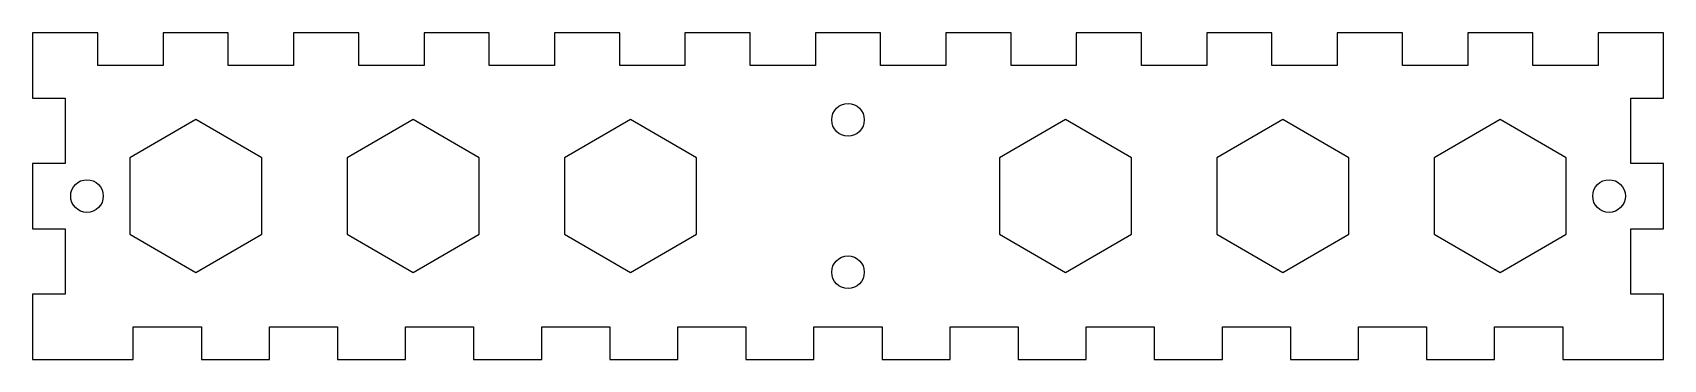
# Model space of a CAD drawing. Extents: x -75 to 75, y -142 to -112.
import ezdxf

# ---------------------------------------------------------------- set-up
doc = ezdxf.new("R2010")
doc.units = 0
doc.layers.add('VISIBLE', color=7, linetype='CONTINUOUS')

msp = doc.modelspace()

# ---------------------------------------------------------------- linework, layer by layer
at = {"layer": 'VISIBLE'}
for p, q in [((-69, -112.03), (-75, -112.03)), ((-75, -112.03), (-75, -118.03)), ((-69, -115.03), (-69, -112.03)), ((-57, -112.03), (-63, -112.03)), ((-63, -112.03), (-63, -115.03)), ((-57, -115.03), (-57, -112.03)), ((-45, -112.03), (-51, -112.03)), ((-51, -112.03), (-51, -115.03)), ((-45, -115.03), (-45, -112.03)), ((-33, -112.03), (-39, -112.03)), ((-39, -112.03), (-39, -115.03)), ((-33, -115.03), (-33, -112.03)), ((-21, -112.03), (-27, -112.03)), ((-27, -112.03), (-27, -115.03)), ((-21, -115.03), (-21, -112.03)), ((-9, -112.03), (-15, -112.03)), ((-15, -112.03), (-15, -115.03)), ((-9, -115.03), (-9, -112.03)), ((3, -112.03), (-3, -112.03)), ((-3, -112.03), (-3, -115.03)), ((3, -115.03), (3, -112.03)), ((15, -112.03), (9, -112.03)), ((9, -112.03), (9, -115.03)), ((15, -115.03), (15, -112.03)), ((27, -112.03), (21, -112.03)), ((21, -112.03), (21, -115.03)), ((27, -115.03), (27, -112.03)), ((39, -112.03), (33, -112.03)), ((33, -112.03), (33, -115.03)), ((39, -115.03), (39, -112.03)), ((51, -112.03), (45, -112.03)), ((45, -112.03), (45, -115.03)), ((51, -115.03), (51, -112.03)), ((63, -112.03), (57, -112.03)), ((57, -112.03), (57, -115.03)), ((63, -115.03), (63, -112.03)), ((75, -112.03), (69, -112.03)), ((69, -112.03), (69, -115.03)), ((75, -118.03), (75, -112.03)), ((-63, -115.03), (-69, -115.03)), ((-51, -115.03), (-57, -115.03)), ((-39, -115.03), (-45, -115.03)), ((-27, -115.03), (-33, -115.03)), ((-15, -115.03), (-21, -115.03)), ((-3, -115.03), (-9, -115.03)), ((9, -115.03), (3, -115.03)), ((21, -115.03), (15, -115.03)), ((33, -115.03), (27, -115.03)), ((45, -115.03), (39, -115.03)), ((57, -115.03), (51, -115.03)), ((69, -115.03), (63, -115.03)), ((-75, -118.03), (-72, -118.03)), ((-72, -118.03), (-72, -124.03)), ((72, -124.03), (72, -118.03)), ((72, -118.03), (75, -118.03)), ((-60, -120.01), (-66.07, -123.52)), ((-53.93, -123.52), (-60, -120.01)), ((-40, -120.01), (-46.07, -123.52)), ((-33.93, -123.52), (-40, -120.01)), ((-20, -120.01), (-26.07, -123.52)), ((-13.93, -123.52), (-20, -120.01)), ((20, -120.01), (13.93, -123.52)), ((26.07, -123.52), (20, -120.01)), ((40, -120.01), (33.93, -123.52)), ((46.07, -123.52), (40, -120.01)), ((60, -120.01), (53.93, -123.52)), ((66.07, -123.52), (60, -120.01)), ((-75, -124.03), (-75, -130.03)), ((-72, -124.03), (-75, -124.03)), ((-66.07, -123.52), (-66.07, -130.53)), ((-53.93, -130.53), (-53.93, -123.52)), ((-46.07, -123.52), (-46.07, -130.53)), ((-33.93, -130.53), (-33.93, -123.52)), ((-26.07, -123.52), (-26.07, -130.53)), ((-13.93, -130.53), (-13.93, -123.52)), ((13.93, -123.52), (13.93, -130.53)), ((26.07, -130.53), (26.07, -123.52)), ((33.93, -123.52), (33.93, -130.53)), ((46.07, -130.53), (46.07, -123.52)), ((53.93, -123.52), (53.93, -130.53)), ((66.07, -130.53), (66.07, -123.52)), ((75, -124.03), (72, -124.03)), ((75, -130.03), (75, -124.03)), ((-75, -130.03), (-72, -130.03)), ((-72, -130.03), (-72, -136.03)), ((72, -136.03), (72, -130.03)), ((72, -130.03), (75, -130.03)), ((-66.07, -130.53), (-60, -134.04)), ((-60, -134.04), (-53.93, -130.53)), ((-46.07, -130.53), (-40, -134.04)), ((-40, -134.04), (-33.93, -130.53)), ((-26.07, -130.53), (-20, -134.04)), ((-20, -134.04), (-13.93, -130.53)), ((13.93, -130.53), (20, -134.04)), ((20, -134.04), (26.07, -130.53)), ((33.93, -130.53), (40, -134.04)), ((40, -134.04), (46.07, -130.53)), ((53.93, -130.53), (60, -134.04)), ((60, -134.04), (66.07, -130.53)), ((-72, -136.03), (-75, -136.03)), ((-75, -136.03), (-75, -142.03)), ((75, -136.03), (72, -136.03)), ((75, -142.03), (75, -136.03)), ((-65.74, -142.03), (-65.74, -139.03)), ((-65.74, -139.03), (-59.48, -139.03)), ((-59.48, -139.03), (-59.48, -142.03)), ((-53.22, -142.03), (-53.22, -139.03)), ((-53.22, -139.03), (-46.96, -139.03)), ((-46.96, -139.03), (-46.96, -142.03)), ((-40.7, -142.03), (-40.7, -139.03)), ((-40.7, -139.03), (-34.44, -139.03)), ((-34.44, -139.03), (-34.44, -142.03)), ((-28.17, -142.03), (-28.17, -139.03)), ((-28.17, -139.03), (-21.91, -139.03)), ((-21.91, -139.03), (-21.91, -142.03)), ((-15.65, -142.03), (-15.65, -139.03)), ((-15.65, -139.03), (-9.39, -139.03)), ((-9.39, -139.03), (-9.39, -142.03)), ((-3.13, -142.03), (-3.13, -139.03)), ((-3.13, -139.03), (3.13, -139.03)), ((3.13, -139.03), (3.13, -142.03)), ((9.39, -142.03), (9.39, -139.03)), ((9.39, -139.03), (15.65, -139.03)), ((15.65, -139.03), (15.65, -142.03)), ((21.91, -142.03), (21.91, -139.03)), ((21.91, -139.03), (28.17, -139.03)), ((28.17, -139.03), (28.17, -142.03)), ((34.44, -142.03), (34.44, -139.03)), ((34.44, -139.03), (40.7, -139.03)), ((40.7, -139.03), (40.7, -142.03)), ((46.96, -142.03), (46.96, -139.03)), ((46.96, -139.03), (53.22, -139.03)), ((53.22, -139.03), (53.22, -142.03)), ((59.48, -142.03), (59.48, -139.03)), ((59.48, -139.03), (65.74, -139.03)), ((65.74, -139.03), (65.74, -142.03)), ((-75, -142.03), (-65.74, -142.03)), ((-59.48, -142.03), (-53.22, -142.03)), ((-46.96, -142.03), (-40.7, -142.03)), ((-34.44, -142.03), (-28.17, -142.03)), ((-21.91, -142.03), (-15.65, -142.03)), ((-9.39, -142.03), (-3.13, -142.03)), ((3.13, -142.03), (9.39, -142.03)), ((15.65, -142.03), (21.91, -142.03)), ((28.17, -142.03), (34.44, -142.03)), ((40.7, -142.03), (46.96, -142.03)), ((53.22, -142.03), (59.48, -142.03)), ((65.74, -142.03), (75, -142.03))]:
    msp.add_line(p, q, dxfattribs=at)
for centre in [(0, -120.03), (-70, -127.03), (70, -127.03), (0, -134.03)]:
    msp.add_circle(centre, 1.5, dxfattribs=at)

doc.saveas('drawing.dxf')
